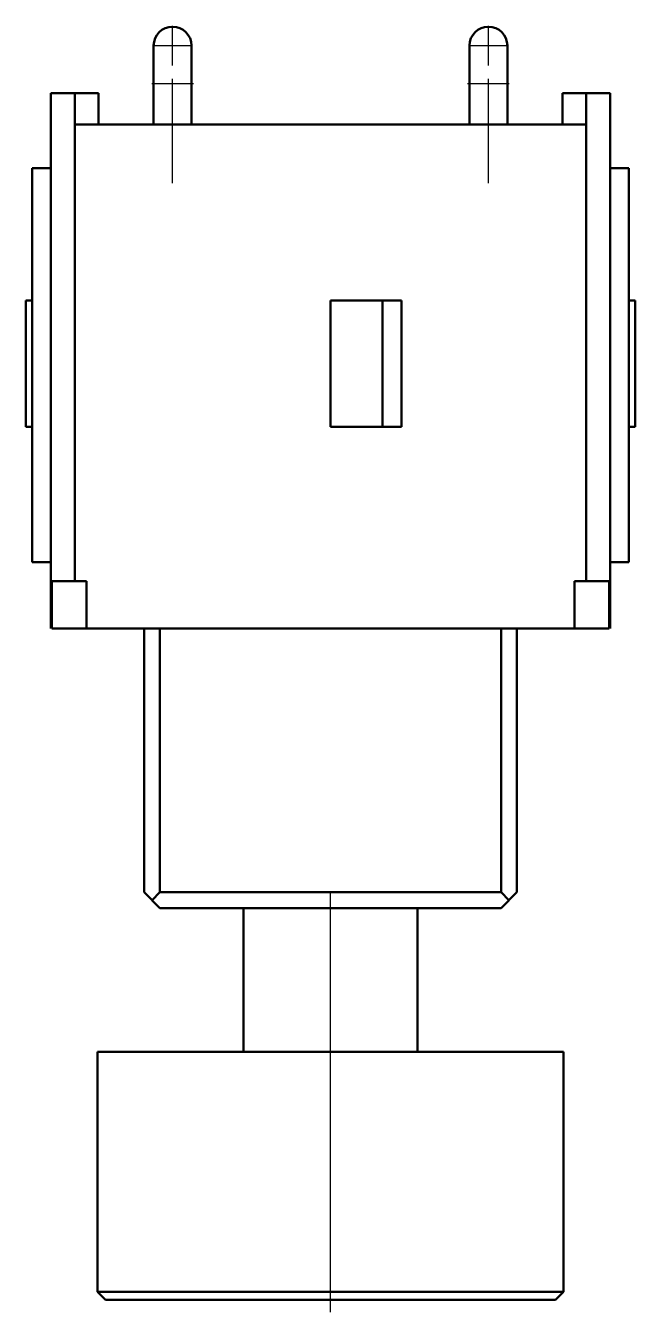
# Model space of a CAD drawing. Header units: inches. Extents: x -0.093 to 0.293, y -0.802 to 0.013.
import ezdxf

# ---------------------------------------------------------------- set-up
doc = ezdxf.new("R2010")
doc.units = ezdxf.units.IN
doc.header["$MEASUREMENT"] = 0
doc.linetypes.add('CENTERX2', pattern=[0.8, 0.5, -0.1, 0.1, -0.1])
doc.layers.add('AM_0', color=179, linetype='Continuous', lineweight=50)
doc.layers.add('AM_7', color=179, linetype='CENTERX2', lineweight=25)

# ---------------------------------------------------------------- blocks, each defined once
blk = doc.blocks.new('3_AB1AP_HC_CAPS_0_IN_AB11AH_HC_4')
at = {"layer": 'AM_0'}
for p, q in [((-0.1475, -0.268), (0.1475, -0.268)), ((-0.1475, -0.268), (-0.1475, -0.42)), ((0.1475, -0.42), (0.1475, -0.268)), ((-0.1475, -0.42), (-0.1425, -0.425)), ((-0.1475, -0.42), (0.1475, -0.42)), ((0.1425, -0.425), (0.1475, -0.42)), ((-0.1425, -0.425), (0.1425, -0.425))]:
    blk.add_line(p, q, dxfattribs=at)
blk = doc.blocks.new('1_AB11H_TERMINALS_0_IN_AB11AH_HC_4')
at = {"layer": 'AM_0'}
for p, q in [((-0.112, 0.369), (-0.112, 0.319)), ((-0.088, 0.319), (-0.088, 0.369)), ((0.088, 0.369), (0.088, 0.319)), ((0.112, 0.319), (0.112, 0.369))]:
    blk.add_line(p, q, dxfattribs=at)
for centre in [(-0.1, 0.369), (0.1, 0.369)]:
    blk.add_arc(centre, 0.012, 0, 180, dxfattribs=at)
at = {"layer": 'AM_7'}
for p, q in [((-0.1, 0.3564), (-0.1, 0.3816)), ((0.1, 0.3564), (0.1, 0.3816)), ((-0.1126, 0.369), (-0.0874, 0.369)), ((0.0874, 0.369), (0.1126, 0.369)), ((-0.1132, 0.345), (-0.0868, 0.345)), ((-0.1, 0.282), (-0.1, 0.348)), ((0.0868, 0.345), (0.1132, 0.345)), ((0.1, 0.282), (0.1, 0.348))]:
    blk.add_line(p, q, dxfattribs=at)
blk = doc.blocks.new('2_AB1H_BRACKET_RA_0_IN_AB11AH_HC_4')
at = {"layer": 'AM_0'}
for p, q in [((-0.189, 0.2915), (-0.177, 0.2915)), ((-0.189, 0.042), (-0.189, 0.2915)), ((-0.177, 0.2915), (-0.177, 0.042)), ((0.177, 0.042), (0.177, 0.2915)), ((0.189, 0.2915), (0.177, 0.2915)), ((0.189, 0.2915), (0.189, 0.042)), ((-0.177, 0.042), (-0.189, 0.042)), ((0.177, 0.042), (0.189, 0.042))]:
    blk.add_line(p, q, dxfattribs=at)
blk = doc.blocks.new('5_AB11H_BODY_0_IN_AB11AH_HC_4')
at = {"layer": 'AM_0'}
for p, q in [((-0.177, 0.339), (-0.147, 0.339)), ((-0.177, 0.339), (-0.177, 0.2915)), ((-0.162, 0.339), (-0.162, 0.03)), ((-0.147, 0.319), (-0.147, 0.339)), ((0.147, 0.339), (0.177, 0.339)), ((0.147, 0.319), (0.147, 0.339)), ((0.162, 0.339), (0.162, 0.03)), ((0.177, 0.339), (0.177, 0.2915)), ((0.162, 0.319), (-0.162, 0.319)), ((-0.189, 0.2076), (-0.193, 0.2076)), ((-0.193, 0.2076), (-0.193, 0.1276)), ((0.04486, 0.2076), (0, 0.2076)), ((0, 0.2076), (0, 0.1276)), ((0.03286, 0.2076), (0.03286, 0.1276)), ((0.04486, 0.2076), (0.04486, 0.1276)), ((0.193, 0.2076), (0.189, 0.2076)), ((0.193, 0.2076), (0.193, 0.1276)), ((-0.189, 0.1276), (-0.193, 0.1276)), ((0.04486, 0.1276), (0, 0.1276)), ((0.193, 0.1276), (0.189, 0.1276)), ((-0.177, 0.042), (-0.177, 0)), ((0.177, 0.042), (0.177, 0)), ((-0.1765, 0.03), (-0.1545, 0.03)), ((-0.1765, 0.03), (-0.1765, 0)), ((-0.1545, 0), (-0.1545, 0.03)), ((0.1545, 0.03), (0.1765, 0.03)), ((0.1545, 0.03), (0.1545, 0)), ((0.1765, 0), (0.1765, 0.03)), ((-0.1765, 0), (0.1765, 0)), ((-0.118, -0.167), (-0.118, 0)), ((-0.108, -0.167), (-0.108, 0)), ((0.108, -0.167), (0.108, 0)), ((0.118, -0.167), (0.118, 0)), ((-0.108, -0.177), (-0.118, -0.167)), ((-0.108, -0.167), (-0.113, -0.172)), ((0.108, -0.167), (-0.108, -0.167)), ((0.118, -0.167), (0.108, -0.177)), ((0.113, -0.172), (0.108, -0.167)), ((0.108, -0.177), (-0.108, -0.177))]:
    blk.add_line(p, q, dxfattribs=at)
blk = doc.blocks.new('4_AB11A_PLUNGERS_0_IN_AB11AH_HC_4')
at = {"layer": 'AM_0'}
for p, q in [((-0.055, -0.177), (-0.055, -0.268)), ((0.055, -0.268), (0.055, -0.177))]:
    blk.add_line(p, q, dxfattribs=at)
at = {"layer": 'AM_7'}
blk.add_line((0, -0.43285), (0, -0.16635), dxfattribs=at)

msp = doc.modelspace()

# ---------------------------------------------------------------- block references
at = {"color": 7, "linetype": 'Continuous'}
for name in ['1_AB11H_TERMINALS_0_IN_AB11AH_HC_4', '5_AB11H_BODY_0_IN_AB11AH_HC_4', '2_AB1H_BRACKET_RA_0_IN_AB11AH_HC_4', '4_AB11A_PLUNGERS_0_IN_AB11AH_HC_4', '3_AB1AP_HC_CAPS_0_IN_AB11AH_HC_4']:
    msp.add_blockref(name, (0.10002, -0.36898), dxfattribs=at)

doc.saveas('drawing.dxf')
